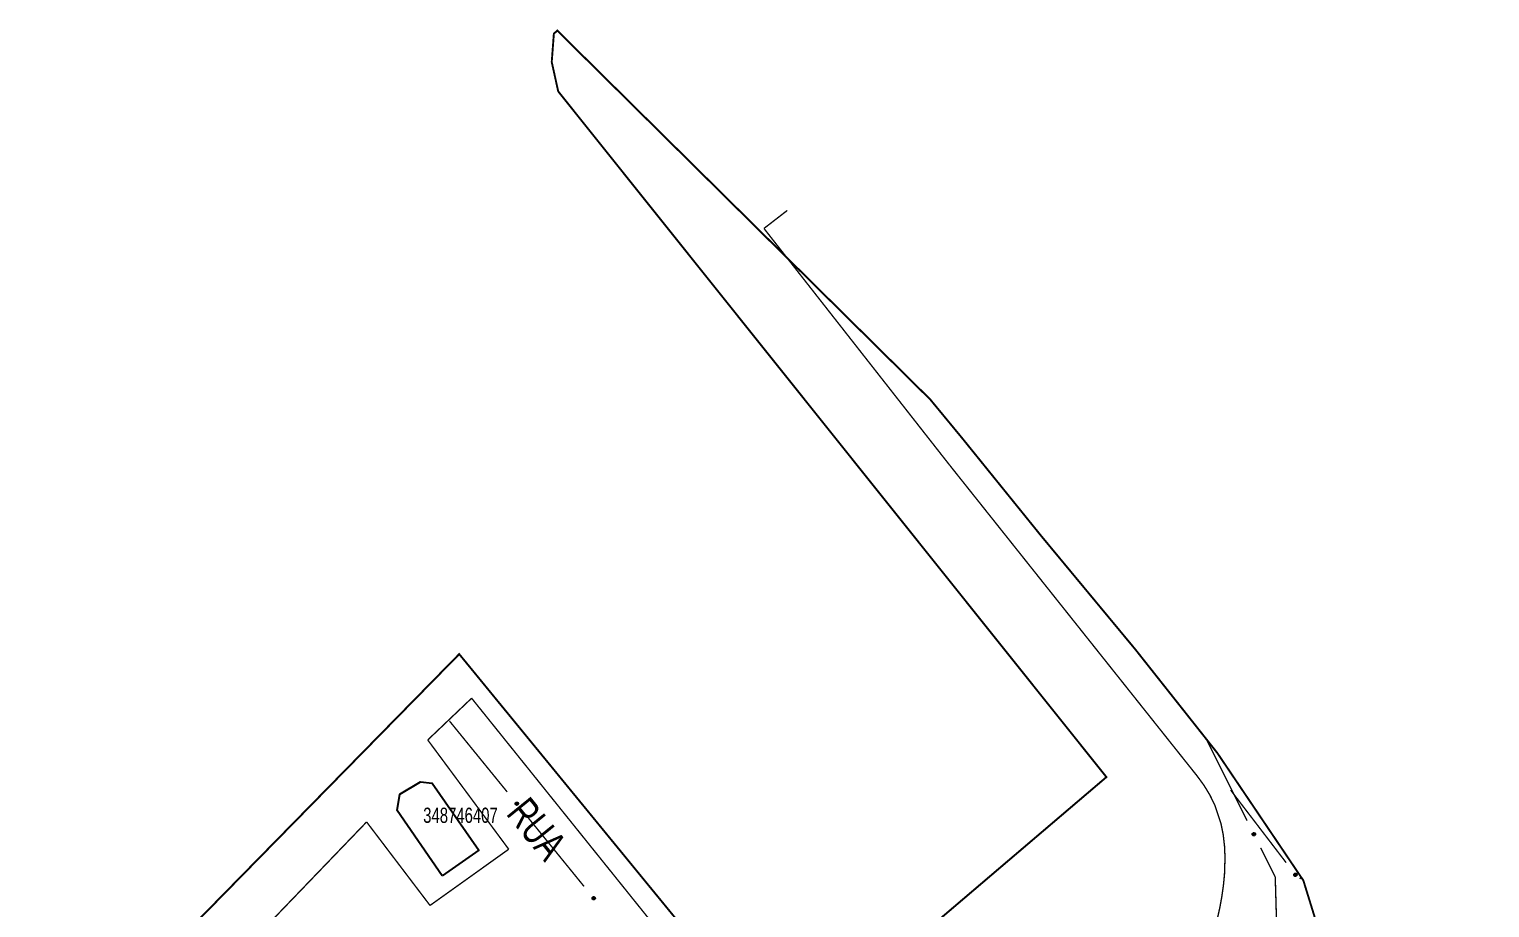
# Model space of a CAD drawing. Extents: x 199219 to 200475, y 4837288 to 4839440.
# Drawn here: x 199500.3 to 199692.1, y 4839324.4 to 4839439.7 of the extents above; entities that cross this region are included whole.
import ezdxf

# ---------------------------------------------------------------- set-up
doc = ezdxf.new("R2010")
doc.units = 0
doc.header["$LTSCALE"] = 3
doc.header["$MEASUREMENT"] = 0
for name, color, linetype in [('CD_MALHA_LOTES', 40, 'CONTINUOUS'), ('CD_TXT_QUADRA', 7, 'CONTINUOUS'), ('LM-LIM-SETOR-FISCAL', 7, 'CONTINUOUS'), ('RU-QUADRAS', 210, 'CONTINUOUS'), ('SV-EIXO-RUA-PAV', 20, 'CONTINUOUS'), ('SV-RUA-PAVIM-S-GUIA-C-GUIA', 7, 'CONTINUOUS'), ('SV-TXT-RUA-PAV-S-GUIA-C-GUIA', 7, 'CONTINUOUS')]:
    doc.layers.add(name, color=color, linetype=linetype)
doc.styles.add('3487-46-2D_TXTB$0$ARIAL', font='ARIAL.TTF')
doc.styles.add('ARIAL', font='ARIAL.TTF')
doc.linetypes.add('Limite', pattern='A,20,-3,[130,ltypeshp.shx,S=6.35,R=0,X=0,Y=0],-3,20', length=46)

msp = doc.modelspace()

# ---------------------------------------------------------------- linework, layer by layer
at = {"layer": 'CD_MALHA_LOTES'}
for p, q in [((199549, 4839339.34), (199551.7, 4839340.96)), ((199551.7, 4839340.96), (199553.21, 4839340.8)), ((199553.21, 4839340.8), (199559.34, 4839331.97)), ((199548.62, 4839337.19), (199549, 4839339.34)), ((199554.55, 4839328.64), (199548.62, 4839337.19)), ((199559.34, 4839331.97), (199554.55, 4839328.64))]:
    msp.add_line(p, q, dxfattribs=at)
at = {"layer": 'LM-LIM-SETOR-FISCAL', "linetype": 'Limite', "ltscale": 0.1, "const_width": 0.25}
msp.add_lwpolyline([(199480.51, 4839280.02), (199556.78, 4839357.72), (199599.49, 4839305.59), (199641.77, 4839341.58), (199569.78, 4839431.57), (199568.93, 4839435.43), (199569.21, 4839439.14), (199569.653494, 4839439.555468), (199618.64, 4839391.13), (199622.81, 4839386.08), (199633.22, 4839373.21), (199645.57, 4839358.33), (199656.34, 4839344.73), (199667.63, 4839328.01), (199671.34, 4839316.01), (199701.63, 4839270.88), (199720.71, 4839243.08), (199728.9, 4839231.63), (199740.2, 4839215.93), (199758.95, 4839188.92), (199765.33, 4839179.89), (199781.79, 4839157.97), (199789.23, 4839146.96)], dxfattribs=at)
at = {"layer": 'RU-QUADRAS', "color": 6, "linetype": 'Continuous'}
msp.add_lwpolyline([(199554.55, 4839328.64), (199548.62, 4839337.19), (199549, 4839339.34), (199551.7, 4839340.96), (199553.21, 4839340.8), (199559.34, 4839331.97)], close=True, dxfattribs=at)
at = {"layer": 'SV-EIXO-RUA-PAV', "const_width": 0.18}
for points in [[(199555.5, 4839348.94), (199563.075852, 4839339.63374)], [(199654.862763, 4839346.595406), (199660.231471, 4839335.863353)], [(199658.08, 4839339.87), (199665.374762, 4839330.341808)], [(199565.601135, 4839336.531654), (199573.176987, 4839327.225394)], [(199662.02104, 4839332.286002), (199663.81061, 4839328.708651)], [(199663.81061, 4839328.708651), (199663.94, 4839328.45)], [(199663.94, 4839328.45), (199664.158309, 4839320.7423)], [(199667.15, 4839328.23), (199667.34775, 4839328.428)], [(199667.806349, 4839327.165743), (199667.948366, 4839326.980246)]]:
    msp.add_lwpolyline(points, dxfattribs=at)
at = {"layer": 'SV-EIXO-RUA-PAV'}
for points in [[(199564.333155, 4839338.26362), (199564.381874, 4839338.259323), (199564.422867, 4839338.245668), (199564.453779, 4839338.224437), (199564.476204, 4839338.198554), (199564.496163, 4839338.169491), (199564.509821, 4839338.135749), (199564.516684, 4839338.094941), (199564.512716, 4839338.046039), (199564.495967, 4839338.004965), (199564.476775, 4839337.973545), (199564.451132, 4839337.948608), (199564.422573, 4839337.929692), (199564.387055, 4839337.916664), (199564.345632, 4839337.910113), (199564.296556, 4839337.915293), (199564.256459, 4839337.928956), (199564.227099, 4839337.950276), (199564.202192, 4839337.976214), (199564.182171, 4839338.00613), (199564.168955, 4839338.039329), (199564.162434, 4839338.081047), (199564.168188, 4839338.129418), (199564.181359, 4839338.169565), (199564.202261, 4839338.199217), (199564.22835, 4839338.223163), (199564.257257, 4839338.243536), (199564.290604, 4839338.258677), (199564.333155, 4839338.26362)], [(199661.160423, 4839334.252426), (199661.207039, 4839334.237628), (199661.244078, 4839334.215377), (199661.269628, 4839334.187928), (199661.285881, 4839334.157784), (199661.299036, 4839334.125073), (199661.305022, 4839334.089168), (199661.302839, 4839334.047845), (199661.288323, 4839334.000978), (199661.263036, 4839333.964534), (199661.237465, 4839333.938045), (199661.207009, 4839333.919288), (199661.175018, 4839333.907041), (199661.137516, 4839333.902056), (199661.09566, 4839333.904677), (199661.048888, 4839333.920414), (199661.012726, 4839333.942477), (199660.98871, 4839333.969676), (199660.970046, 4839334.000414), (199660.957016, 4839334.03397), (199660.951343, 4839334.06925), (199660.954058, 4839334.111387), (199660.970202, 4839334.157346), (199660.991795, 4839334.193664), (199661.01865, 4839334.218056), (199661.049325, 4839334.235749), (199661.081974, 4839334.249342), (199661.117816, 4839334.256862), (199661.160423, 4839334.252426)], [(199666.590618, 4839328.934778), (199666.639188, 4839328.929029), (199666.679755, 4839328.914156), (199666.71002, 4839328.892013), (199666.731662, 4839328.865472), (199666.750744, 4839328.835825), (199666.763389, 4839328.801691), (199666.769032, 4839328.760697), (199666.763607, 4839328.711935), (199666.74564, 4839328.671379), (199666.725518, 4839328.640546), (199666.699142, 4839328.616385), (199666.670032, 4839328.59833), (199666.63414, 4839328.586368), (199666.592541, 4839328.581055), (199666.543641, 4839328.587697), (199666.50397, 4839328.602551), (199666.475258, 4839328.624738), (199666.451137, 4839328.651408), (199666.432018, 4839328.681908), (199666.419799, 4839328.715487), (199666.414525, 4839328.75738), (199666.42172, 4839328.805558), (199666.436083, 4839328.845294), (199666.457861, 4839328.874309), (199666.484653, 4839328.897466), (199666.514155, 4839328.916967), (199666.547938, 4839328.931107), (199666.590618, 4839328.934778)], [(199574.43429, 4839325.855274), (199574.48301, 4839325.850977), (199574.524003, 4839325.837321), (199574.554915, 4839325.816091), (199574.577339, 4839325.790208), (199574.597298, 4839325.761144), (199574.610956, 4839325.727402), (199574.617819, 4839325.686595), (199574.613852, 4839325.637692), (199574.597103, 4839325.596618), (199574.57791, 4839325.565199), (199574.552267, 4839325.540262), (199574.523708, 4839325.521346), (199574.48819, 4839325.508318), (199574.446768, 4839325.501766), (199574.397691, 4839325.506946), (199574.357595, 4839325.520609), (199574.328234, 4839325.541929), (199574.303327, 4839325.567868), (199574.283307, 4839325.597784), (199574.270091, 4839325.630983), (199574.26357, 4839325.672701), (199574.269324, 4839325.721071), (199574.282494, 4839325.761219), (199574.303396, 4839325.790871), (199574.329485, 4839325.814817), (199574.358393, 4839325.83519), (199574.391739, 4839325.850331), (199574.43429, 4839325.855274)]]:
    msp.add_lwpolyline(points, close=True, dxfattribs=at)
for points in [[(199564.162434, 4839338.081047), (199564.345632, 4839337.910113)], [(199564.168188, 4839338.129418), (199564.387055, 4839337.916664)], [(199564.168922, 4839338.10322), (199564.364025, 4839337.915427)], [(199564.168955, 4839338.039329), (199564.296556, 4839337.915293)], [(199564.171016, 4839338.05742), (199564.315836, 4839337.918426)], [(199564.175367, 4839338.147176), (199564.401014, 4839337.926184)], [(199564.178796, 4839338.019765), (199564.272077, 4839337.926791)], [(199564.181359, 4839338.169565), (199564.422573, 4839337.929692)], [(199564.182171, 4839338.00613), (199564.256459, 4839337.928956)], [(199564.193405, 4839338.181214), (199564.434558, 4839337.941174)], [(199564.202261, 4839338.199217), (199564.451132, 4839337.948608)], [(199564.216611, 4839338.208903), (199564.460817, 4839337.960791)], [(199564.22835, 4839338.223163), (199564.476775, 4839337.973545)], [(199564.246044, 4839338.231104), (199564.484614, 4839337.994239)], [(199564.257257, 4839338.243536), (199564.495967, 4839338.004965)], [(199564.276807, 4839338.247349), (199564.50179, 4839338.029335)], [(199564.290604, 4839338.258677), (199564.512716, 4839338.046039)], [(199564.311015, 4839338.259361), (199564.511016, 4839338.072036)], [(199564.333155, 4839338.26362), (199564.516684, 4839338.094941)], [(199564.359597, 4839338.260201), (199564.508257, 4839338.120814)], [(199564.381874, 4839338.259323), (199564.509821, 4839338.135749)], [(199564.405276, 4839338.25164), (199564.496638, 4839338.158862)], [(199564.422867, 4839338.245668), (199564.496163, 4839338.169491)], [(199660.951343, 4839334.06925), (199661.048888, 4839333.920414)], [(199660.954058, 4839334.111387), (199661.09566, 4839333.904677)], [(199660.95669, 4839334.048013), (199661.027499, 4839333.936965)], [(199660.957016, 4839334.03397), (199661.012726, 4839333.942477)], [(199660.957292, 4839334.086458), (199661.068388, 4839333.919276)], [(199660.965216, 4839334.131617), (199661.114768, 4839333.90586)], [(199660.970202, 4839334.157346), (199661.137516, 4839333.902056)], [(199660.981074, 4839334.173116), (199661.153213, 4839333.908309)], [(199660.991795, 4839334.193664), (199661.175018, 4839333.907041)], [(199661.006088, 4839334.202412), (199661.189215, 4839333.915639)], [(199661.01865, 4839334.218056), (199661.207009, 4839333.919288)], [(199661.034764, 4839334.224386), (199661.219114, 4839333.92907)], [(199661.049325, 4839334.235749), (199661.237465, 4839333.938045)], [(199661.068324, 4839334.239648), (199661.24962, 4839333.956537)], [(199661.081974, 4839334.249342), (199661.263036, 4839333.964534)], [(199661.101885, 4839334.248809), (199661.274023, 4839333.987053)], [(199661.117816, 4839334.256862), (199661.288323, 4839334.000978)], [(199661.137888, 4839334.253087), (199661.292322, 4839334.026722)], [(199661.160423, 4839334.252426), (199661.302839, 4839334.047845)], [(199661.185488, 4839334.243333), (199661.300245, 4839334.074932)], [(199661.207039, 4839334.237628), (199661.305022, 4839334.089168)], [(199661.228208, 4839334.225035), (199661.297186, 4839334.114596)], [(199661.244078, 4839334.215377), (199661.299036, 4839334.125073)], [(199666.414525, 4839328.75738), (199666.592541, 4839328.581055)], [(199666.419799, 4839328.715487), (199666.543641, 4839328.587697)], [(199666.421672, 4839328.77935), (199666.611084, 4839328.585818)], [(199666.42172, 4839328.805558), (199666.63414, 4839328.586368)], [(199666.422399, 4839328.733507), (199666.563006, 4839328.590254)], [(199666.429051, 4839328.695638), (199666.519516, 4839328.599921)], [(199666.429426, 4839328.823094), (199666.648378, 4839328.595467)], [(199666.432018, 4839328.681908), (199666.50397, 4839328.602551)], [(199666.436083, 4839328.845294), (199666.670032, 4839328.59833)], [(199666.448471, 4839328.856579), (199666.682354, 4839328.609449)], [(199666.457861, 4839328.874309), (199666.699142, 4839328.616385)], [(199666.472493, 4839328.883563), (199666.709186, 4839328.628273)], [(199666.484653, 4839328.897466), (199666.725518, 4839328.640546)], [(199666.502576, 4839328.904875), (199666.733971, 4839328.660996)], [(199666.514155, 4839328.916967), (199666.74564, 4839328.671379)], [(199666.53381, 4839328.920195), (199666.752187, 4839328.695564)], [(199666.547938, 4839328.931107), (199666.763607, 4839328.711935)], [(199666.568362, 4839328.931182), (199666.762683, 4839328.737971)], [(199666.590618, 4839328.934778), (199666.769032, 4839328.760697)], [(199666.616947, 4839328.930571), (199666.76138, 4839328.78681)], [(199666.639188, 4839328.929029), (199666.763389, 4839328.801691)], [(199666.66235, 4839328.92065), (199666.750902, 4839328.825188)], [(199666.679755, 4839328.914156), (199666.750744, 4839328.835825)], [(199574.26357, 4839325.672701), (199574.446768, 4839325.501766)], [(199574.269324, 4839325.721071), (199574.48819, 4839325.508318)], [(199574.270057, 4839325.694874), (199574.46516, 4839325.50708)], [(199574.270091, 4839325.630983), (199574.397691, 4839325.506946)], [(199574.272152, 4839325.649073), (199574.416972, 4839325.51008)], [(199574.276502, 4839325.73883), (199574.50215, 4839325.517837)], [(199574.279931, 4839325.611419), (199574.373213, 4839325.518444)], [(199574.282494, 4839325.761219), (199574.523708, 4839325.521346)], [(199574.283307, 4839325.597784), (199574.357595, 4839325.520609)], [(199574.29454, 4839325.772868), (199574.535694, 4839325.532828)], [(199574.303396, 4839325.790871), (199574.552267, 4839325.540262)], [(199574.317746, 4839325.800556), (199574.561952, 4839325.552444)], [(199574.329485, 4839325.814817), (199574.57791, 4839325.565199)], [(199574.34718, 4839325.822757), (199574.585749, 4839325.585892)], [(199574.358393, 4839325.83519), (199574.597103, 4839325.596618)], [(199574.377942, 4839325.839003), (199574.602925, 4839325.620988)], [(199574.391739, 4839325.850331), (199574.613852, 4839325.637692)], [(199574.412151, 4839325.851015), (199574.612152, 4839325.663689)], [(199574.43429, 4839325.855274), (199574.617819, 4839325.686595)], [(199574.460733, 4839325.851855), (199574.609392, 4839325.712468)], [(199574.48301, 4839325.850977), (199574.610956, 4839325.727402)], [(199574.506411, 4839325.843293), (199574.597773, 4839325.750516)], [(199574.524003, 4839325.837321), (199574.597298, 4839325.761144)]]:
    msp.add_lwpolyline(points, dxfattribs=at)
at = {"layer": 'SV-RUA-PAVIM-S-GUIA-C-GUIA', "const_width": 0.18}
for points in [[(199599.86428, 4839415.948481), (199596.8, 4839413.58)], [(199596.8, 4839413.58), (199621.18, 4839382.52)], [(199621.18, 4839382.52), (199653.7, 4839341.7)], [(199558.41, 4839351.93), (199552.65, 4839346.45)], [(199589.06, 4839313.82), (199558.41, 4839351.93)], [(199552.65, 4839346.45), (199563.28, 4839332.11)], [(199653.7, 4839341.7), (199654.587113, 4839340.485309), (199655.368452, 4839339.194732), (199656.027994, 4839337.838895), (199656.816554, 4839335.46943), (199657.108403, 4839333.993368), (199657.279279, 4839332.493919), (199657.342917, 4839330.983191), (199657.271117, 4839328.782824), (199657.12437, 4839327.283926), (199656.909101, 4839325.795205), (199656.634653, 4839324.318562), (199656.17, 4839322.28), (199655.364162, 4839319.408924), (199654.88837, 4839317.984932), (199654.35456, 4839316.561491), (199653.741251, 4839315.136506), (199653.004531, 4839313.801705), (199651.56, 4839312.16)], [(199544.62, 4839335.69), (199514.25, 4839304.13)], [(199552.95, 4839324.73), (199544.62, 4839335.69)], [(199563.28, 4839332.11), (199552.95, 4839324.73)]]:
    msp.add_lwpolyline(points, dxfattribs=at)

# ---------------------------------------------------------------- texts
at = {"layer": 'CD_TXT_QUADRA', "style": 'ARIAL', "width": 0.7}
msp.add_text('348746407', height=2, dxfattribs=at).set_placement((199552.051406, 4839335.5668))
at = {"layer": 'SV-TXT-RUA-PAV-S-GUIA-C-GUIA', "width": 0.7}
for style, p in [('ARIAL', (199562.84, 4839336.73)), ('3487-46-2D_TXTB$0$ARIAL', (199562.844949, 4839336.731287))]:
    msp.add_text('RUA', height=4, rotation=309, dxfattribs=dict(at, style=style)).set_placement(p)

doc.saveas('drawing.dxf')
